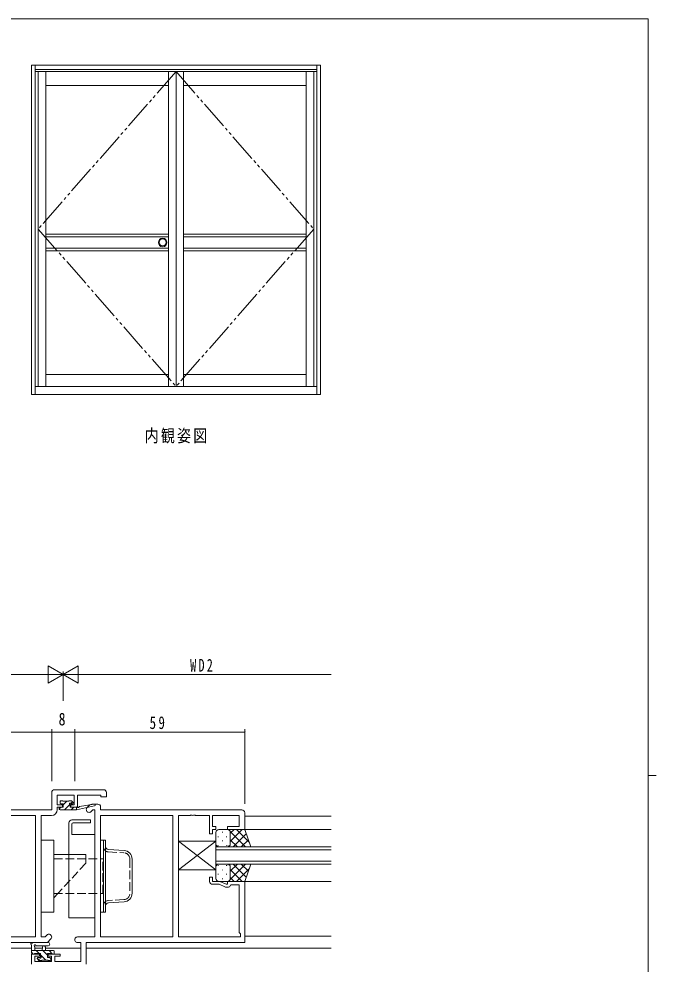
# Model space of a CAD drawing. Units: millimetres on the paper. Extents: x -398 to 398, y -282 to 282.
# Drawn here: x 158.6 to 379.7, y -48.6 to 279.3 of the extents above; entities that cross this region are included whole.
import ezdxf
from ezdxf.enums import TextEntityAlignment as Align

# ---------------------------------------------------------------- set-up
doc = ezdxf.new("R2010")
doc.units = ezdxf.units.MM
doc.linetypes.add('USER3', pattern=[15, 10, -1, 1, -1, 1, -1])
doc.linetypes.add('USER4', pattern=[4, 3, -1])
for name, color, linetype, lineweight in [('0-1_YKK_ZWAK', 7, 'Continuous', 18), ('0-3_YKK_11', 7, 'Continuous', 18), ('0-4_YKK_12', 2, 'Continuous', 18), ('0-5_YKK_13', 4, 'Continuous', 18), ('0-6_YKK_D', 6, 'Continuous', 18), ('0-7_YKK_A1', 4, 'Continuous', 18)]:
    doc.layers.add(name, color=color, linetype=linetype, lineweight=lineweight)
doc.layers.add('0-2_USER1', color=7, linetype='Continuous')
doc.styles.add('ＭＳ ゴシック', font='')
doc.styles.get('ＭＳ ゴシック').set_extended_font_data('MS Gothic')

msp = doc.modelspace()

# ---------------------------------------------------------------- linework, layer by layer
at = {"layer": '0-1_YKK_ZWAK'}
for p, q in [((376.929, 279.3), (-393.071, 279.3)), ((376.929, 279.3), (376.929, -245.7)), ((376.929, 16.8), (379.729, 16.8))]:
    msp.add_line(p, q, dxfattribs=at)
at = {"layer": '0-3_YKK_11'}
for p, q in [((169.954, 10.853), (169.954, 4.853)), ((187.954, 11.853), (170.954, 11.853)), ((171.884, 9.923), (177.754, 9.923)), ((171.884, 6.653), (171.884, 9.923)), ((177.754, 9.923), (177.754, 6.653)), ((178.954, 9.923), (187.024, 9.923)), ((178.954, 5.853), (178.954, 9.923)), ((187.024, 9.923), (187.024, 9.353)), ((188.954, 9.353), (188.954, 10.853)), ((173.654, 6.653), (171.884, 6.653)), ((173.654, 5.853), (173.654, 6.653)), ((176.654, 6.653), (176.654, 5.853)), ((177.754, 6.653), (176.654, 6.653)), ((183.161, 6.56), (182.237, 5.635)), ((185.954, 6.853), (183.869, 6.853)), ((187.024, 9.353), (188.954, 9.353)), ((169.954, 4.853), (111.954, 4.853)), ((171.884, 5.853), (173.654, 5.853)), ((171.884, 4.923), (171.884, 5.853)), ((176.654, 5.853), (178.954, 5.853)), ((183.602, 4.271), (184.254, 4.923)), ((184.254, 4.923), (184.954, 4.923)), ((184.954, 4.923), (184.954, -39.217)), ((186.954, 4.853), (186.954, 5.853)), ((235.954, 4.853), (186.954, 4.853)), ((236.954, -1.947), (236.954, 3.853)), ((164.324, 2.923), (135.884, 2.923)), ((164.324, -39.217), (164.324, 2.923)), ((166.254, 2.923), (169.884, 2.923)), ((166.254, -39.217), (166.254, 2.923)), ((186.884, 2.923), (186.884, -39.217)), ((212.024, 2.923), (186.884, 2.923)), ((186.884, 2.923), (186.884, -39.217)), ((212.024, -39.217), (212.024, 2.923)), ((213.954, 2.923), (217.996, 2.923)), ((213.954, -39.217), (213.954, 2.923)), ((217.996, 2.923), (218.179, 3.043)), ((218.179, 3.043), (218.729, 3.043)), ((218.729, 3.043), (218.913, 2.923)), ((218.913, 2.923), (218.996, 2.923)), ((218.996, 2.923), (219.179, 3.043)), ((219.179, 3.043), (219.729, 3.043)), ((219.729, 3.043), (219.913, 2.923)), ((219.913, 2.923), (224.754, 2.923)), ((224.754, 2.923), (224.754, -3.447)), ((225.754, 2.923), (235.024, 2.923)), ((225.754, -0.947), (225.754, 2.923)), ((235.024, 2.923), (235.024, -0.947)), ((226.954, -0.947), (225.754, -0.947)), ((225.754, -1.947), (226.954, -1.947)), ((225.754, -3.447), (225.754, -1.947)), ((226.954, -1.947), (226.954, -0.947)), ((230.954, -0.947), (230.954, -1.947)), ((235.024, -0.947), (230.954, -0.947)), ((230.954, -1.947), (236.954, -1.947)), ((213.954, -5.947), (226.954, -5.947)), ((213.954, -5.947), (213.954, -15.947)), ((226.954, -15.947), (213.954, -5.947)), ((213.954, -15.947), (226.954, -5.947)), ((224.754, -3.447), (225.754, -3.447)), ((226.954, -5.947), (226.954, -15.947)), ((213.954, -15.947), (226.954, -15.947)), ((224.754, -18.447), (224.754, -19.947)), ((225.754, -18.447), (224.754, -18.447)), ((225.754, -19.947), (225.754, -18.447)), ((228.31, -19.947), (225.754, -19.947)), ((225.754, -20.947), (228.088, -20.947)), ((228.088, -20.947), (230.032, -21.854)), ((230.454, -20.947), (228.31, -19.947)), ((230.954, -20.947), (230.454, -20.947)), ((230.454, -21.947), (231.115, -21.947)), ((230.954, -19.947), (230.954, -20.947)), ((236.954, -19.947), (230.954, -19.947)), ((231.981, -21.447), (232.154, -21.147)), ((232.154, -21.147), (235.024, -21.147)), ((235.024, -21.147), (235.024, -37.717)), ((236.954, -41.147), (236.954, -19.947)), ((135.884, -39.217), (164.324, -39.217)), ((167.655, -39.217), (166.254, -39.217)), ((168.307, -38.565), (167.655, -39.217)), ((184.954, -39.217), (178.919, -39.217)), ((186.884, -39.217), (212.024, -39.217)), ((235.454, -39.217), (213.954, -39.217)), ((235.024, -37.717), (235.454, -38.147)), ((235.454, -38.147), (235.454, -39.217)), ((110.954, -41.147), (168.454, -41.147)), ((168.454, -41.147), (169.672, -39.93)), ((178.919, -41.147), (180.024, -41.147)), ((180.024, -41.147), (180.024, -47.717)), ((181.954, -48.647), (181.954, -41.147)), ((181.954, -41.147), (236.954, -41.147)), ((162.954, -45.147), (162.954, -48.647)), ((165.754, -45.147), (162.954, -45.147)), ((165.754, -45.947), (165.754, -45.147)), ((168.754, -45.147), (168.754, -45.947)), ((172.954, -45.147), (168.754, -45.147)), ((172.954, -45.947), (172.954, -45.147)), ((164.154, -45.947), (165.754, -45.947)), ((164.154, -47.717), (164.154, -45.947)), ((169.854, -47.717), (164.154, -47.717)), ((168.754, -45.947), (169.854, -45.947)), ((169.854, -45.947), (169.854, -47.717)), ((171.054, -45.947), (172.954, -45.947)), ((171.054, -47.717), (171.054, -45.947)), ((180.024, -47.717), (171.054, -47.717))]:
    msp.add_line(p, q, dxfattribs=at)
for centre, radius, start, end in [((170.954, 10.853), 1, 90.00001, 179.99999), ((187.954, 10.853), 1, 0.00001, 89.99999), ((183.869, 5.853), 1, 89.99998, 134.99997), ((185.954, 5.853), 1, 0.00001, 89.99999), ((169.884, 4.923), 2, 270.00001, 359.99999), ((182.919, 4.953), 0.965, 134.99999, 315.00001), ((235.954, 3.853), 1, 0.00001, 89.99999), ((225.754, -19.947), 1, 180.00001, 269.99999), ((230.454, -20.947), 1, 245.00003, 270.00001), ((231.115, -20.947), 1, 270, 330.00002), ((168.989, -39.248), 0.965, 314.99999, 135.00001), ((178.919, -40.182), 0.965, 89.99999, 270.00001)]:
    msp.add_arc(centre, radius, start, end, dxfattribs=at)
at = {"layer": '0-4_YKK_12'}
for p, q in [((236.954, 2.653), (266.954, 2.653)), ((266.954, -1.947), (236.954, -1.947)), ((226.954, -13.947), (226.954, -7.947)), ((226.954, -7.947), (266.954, -7.947)), ((266.954, -8.947), (226.954, -8.947)), ((226.954, -12.947), (266.954, -12.947)), ((266.954, -13.947), (226.954, -13.947)), ((266.954, -19.947), (236.954, -19.947)), ((236.954, -38.947), (266.954, -38.947)), ((162.953, -43.147), (80.954, -43.147)), ((166.724, -43.147), (164.153, -43.147)), ((180.024, -43.147), (167.782, -43.147)), ((266.954, -43.147), (181.954, -43.147))]:
    msp.add_line(p, q, dxfattribs=at)
at = {"layer": '0-5_YKK_13'}
for p, q in [((172.854, 7.744), (173.163, 8.053)), ((172.854, 7.253), (172.854, 7.753)), ((173.154, 8.053), (173.654, 8.053)), ((173.954, 6.953), (173.154, 6.953)), ((173.854, 7.853), (175.854, 7.853)), ((173.954, 6.599), (175.208, 7.853)), ((173.954, 5.853), (173.954, 6.953)), ((174.453, 4.853), (176.284, 6.684)), ((176.054, 8.053), (176.654, 8.053)), ((176.623, 7.023), (177.216, 7.616)), ((177.154, 6.953), (176.815, 6.953)), ((176.867, 7.965), (177.367, 7.465)), ((179.665, 6.033), (184.704, 6.849)), ((172.554, 5.199), (173.208, 5.853)), ((172.554, 5.153), (172.554, 5.553)), ((172.854, 5.853), (173.954, 5.853)), ((172.854, 4.853), (178.552, 4.853)), ((176.354, 6.492), (176.354, 5.853)), ((176.354, 5.853), (178.552, 5.853)), ((176.698, 4.853), (177.698, 5.853)), ((178.552, 4.853), (184.818, 6.26)), ((178.552, 5.853), (178.639, 5.867)), ((178.552, 4.853), (178.552, 5.853)), ((175.955, -32.647), (175.955, 0.353)), ((176.955, 1.353), (183.455, 1.353)), ((183.455, 0.353), (177.455, 0.353)), ((183.455, 1.353), (183.455, 0.353)), ((176.955, -0.147), (176.955, -3.647)), ((226.954, -6.947), (226.954, -2.947)), ((230.954, -1.947), (227.954, -1.947)), ((229.205, -2.951), (229.205, -2.751)), ((236.954, -1.947), (230.954, -1.947)), ((231.217, -1.947), (231.268, -1.998)), ((231.904, -2.634), (237.217, -7.947)), ((231.954, -3.276), (233.283, -1.947)), ((231.954, -6.104), (236.112, -1.947)), ((231.954, -6.947), (231.954, -2.947)), ((231.954, -2.947), (231.954, -6.947)), ((234.046, -1.947), (238.57, -6.472)), ((236.874, -1.947), (236.999, -2.072)), ((239.097, -7.947), (236.954, -1.947)), ((166.254, -5.647), (170.754, -5.647)), ((166.254, -5.647), (166.254, -30.647)), ((170.754, -5.647), (170.754, -30.647)), ((176.955, -3.647), (184.955, -3.647)), ((186.884, -5.647), (186.884, -30.647)), ((187.884, -5.647), (188.684, -5.647)), ((187.884, -30.647), (187.884, -5.647)), ((188.684, -30.647), (188.684, -5.647)), ((227.79, -4.566), (227.79, -4.366)), ((229.205, -5.981), (229.205, -5.781)), ((230.62, -4.566), (230.62, -4.366)), ((231.954, -5.513), (234.389, -7.947)), ((232.94, -7.947), (237.477, -3.41)), ((235.768, -7.947), (238.221, -5.494)), ((189.625, -8.902), (195.063, -9.225)), ((227.79, -7.534), (227.79, -7.396)), ((230.954, -7.947), (227.954, -7.947)), ((230.62, -7.547), (230.62, -7.396)), ((239.097, -7.947), (230.954, -7.947)), ((231.143, -7.529), (231.16, -7.547)), ((181.754, -10.647), (170.754, -10.647)), ((181.754, -12.147), (181.754, -10.647)), ((197.884, -12.22), (197.884, -24.074)), ((226.954, -14.947), (226.954, -18.947)), ((227.79, -14.361), (227.79, -14.499)), ((230.954, -13.947), (227.954, -13.947)), ((229.205, -15.914), (229.205, -16.114)), ((230.62, -14.347), (230.62, -14.499)), ((239.097, -13.947), (230.954, -13.947)), ((231.143, -14.365), (231.16, -14.347)), ((231.904, -19.26), (237.217, -13.947)), ((231.954, -16.382), (234.389, -13.947)), ((231.954, -14.947), (231.954, -18.947)), ((231.954, -18.947), (231.954, -15.347)), ((231.954, -15.79), (236.112, -19.947)), ((232.94, -13.947), (237.477, -18.484)), ((234.046, -19.947), (238.57, -15.423)), ((235.768, -13.947), (238.221, -16.4)), ((239.097, -13.947), (236.954, -19.947)), ((227.79, -17.329), (227.79, -17.529)), ((229.205, -18.944), (229.205, -19.144)), ((230.62, -17.329), (230.62, -17.529)), ((231.954, -18.619), (233.283, -19.947)), ((230.954, -19.947), (227.954, -19.947)), ((236.954, -19.947), (230.954, -19.947)), ((231.217, -19.947), (231.268, -19.897)), ((236.874, -19.947), (236.999, -19.822)), ((172.13, -24.147), (170.754, -25.647)), ((195.063, -27.069), (189.625, -27.392)), ((166.254, -30.647), (170.754, -30.647)), ((186.884, -30.647), (187.884, -30.647)), ((187.884, -30.647), (188.684, -30.647)), ((162.953, -44.847), (162.953, -42.167)), ((168.681, -41.147), (163.519, -41.147)), ((168.681, -42.347), (164.72, -42.35)), ((162.953, -43.947), (170.553, -43.947)), ((162.953, -44.547), (163.553, -45.147)), ((163.853, -45.147), (163.253, -45.147)), ((166.053, -44.947), (164.053, -44.947)), ((164.153, -42.767), (164.153, -43.947)), ((164.598, -43.947), (165.598, -44.947)), ((166.053, -45.886), (166.053, -44.947)), ((166.053, -45.402), (167.898, -47.247)), ((166.653, -43.947), (166.755, -42.803)), ((166.843, -43.947), (168.453, -45.557)), ((167.853, -43.947), (167.751, -42.803)), ((168.453, -44.947), (168.453, -46.347)), ((169.753, -44.947), (168.453, -44.947)), ((169.088, -43.947), (170.288, -45.147)), ((170.553, -45.147), (169.953, -45.147)), ((170.853, -44.247), (170.853, -44.847)), ((164.966, -46.56), (165.853, -47.447)), ((165.541, -47.359), (165.041, -46.859)), ((165.253, -46.347), (165.592, -46.347)), ((166.353, -47.447), (165.753, -47.447)), ((168.653, -47.247), (166.553, -47.247)), ((168.453, -46.347), (169.353, -46.347)), ((169.353, -47.447), (168.853, -47.447)), ((169.243, -46.347), (169.653, -46.757)), ((169.653, -46.647), (169.653, -47.147))]:
    msp.add_line(p, q, dxfattribs=at)
at = {"layer": '0-5_YKK_13', "linetype": 'USER4'}
for p, q in [((189.577, -9.7), (195.015, -10.024)), ((170.754, -12.147), (187.754, -12.147)), ((181.754, -13.647), (181.754, -12.147)), ((187.754, -24.147), (187.754, -12.147)), ((197.084, -12.22), (197.084, -24.074)), ((181.754, -13.647), (172.13, -24.147)), ((170.754, -24.147), (187.754, -24.147)), ((195.015, -26.27), (189.577, -26.594))]:
    msp.add_line(p, q, dxfattribs=at)
at = {"layer": '0-5_YKK_13'}
for points in [[(184.955, -3.647), (184.955, -32.647), (175.955, -32.647)], [(186.884, -5.647), (187.884, -5.647), (187.884, -30.647)]]:
    msp.add_lwpolyline(points, dxfattribs=at)
for centre, radius, start, end in [((173.154, 7.753), 0.3, 90, 180), ((173.154, 7.253), 0.3, 180, 270), ((173.654, 7.853), 0.2, 0, 90), ((176.054, 7.853), 0.2, 90, 180), ((176.354, 6.953), 0.25, 33.05573, 236.94427), ((176.054, 6.492), 0.3, 0, 56.94427), ((176.815, 7.253), 0.3, 213.05573, 270), ((176.654, 7.753), 0.3, 45, 90), ((177.154, 7.253), 0.3, 270, 45), ((184.752, 6.553), 0.3, 282.65862, 99.19754), ((172.854, 5.553), 0.3, 90, 180), ((172.854, 5.153), 0.3, 180, 270), ((178.687, 5.571), 0.3, 39.19754, 99.19754), ((179.152, 5.95), 0.3, 219.19754, 339.19754), ((179.713, 5.737), 0.3, 99.19754, 159.19754), ((176.955, 0.353), 1, 90, 180), ((177.455, -0.147), 0.5, 90, 180), ((227.954, -2.947), 1, 90, 180), ((230.954, -2.947), 1, 0, 90), ((230.954, -2.947), 1, 0, 89.9999), ((189.684, -7.903), 1, 180, 266.59356), ((194.884, -12.22), 3, 0, 86.59356), ((227.954, -6.947), 1, 180, 270), ((230.954, -6.947), 1, 270, 0), ((227.954, -14.947), 1, 90, 180), ((230.954, -14.947), 1, 0, 90), ((227.954, -18.947), 1, 180, 270), ((230.954, -18.947), 1, 270, 0), ((230.954, -18.947), 1, 270.0001, 0), ((194.884, -24.074), 3, 273.40644, 0), ((189.684, -28.391), 1, 93.40644, 180), ((162.953, -41.647), 0.3, 79.47122, 240), ((162.653, -42.167), 0.3, 0, 60), ((163.063, -41.057), 0.3, 259.47122, 319.47122), ((163.519, -41.447), 0.3, 90, 139.47122), ((164.153, -42.247), 0.3, 19.18976, 240), ((163.853, -42.767), 0.3, 0, 60), ((164.72, -42.05), 0.3, 199.18976, 270.04023), ((167.253, -42.847), 0.5, 5.09207, 174.90793), ((168.68, -41.747), 0.6, 270.04023, 90.04023), ((163.253, -44.847), 0.3, 180, 270), ((163.853, -44.947), 0.2, 270, 0), ((166.353, -45.886), 0.3, 180, 236.94427), ((169.953, -44.947), 0.2, 180, 270), ((170.553, -44.247), 0.3, 0, 90), ((170.553, -44.847), 0.3, 270, 0), ((165.253, -46.647), 0.3, 90, 225), ((165.753, -47.147), 0.3, 225, 270), ((165.592, -46.647), 0.3, 33.05573, 90), ((166.053, -46.347), 0.25, 213.05573, 56.94427), ((166.353, -47.247), 0.2, 270, 0), ((168.853, -47.247), 0.2, 180, 270), ((169.353, -46.647), 0.3, 0, 90), ((169.353, -47.147), 0.3, 270, 0)]:
    msp.add_arc(centre, radius, start, end, dxfattribs=at)
at = {"layer": '0-5_YKK_13', "linetype": 'USER4'}
for centre, radius, start, end in [((189.684, -7.903), 1.8, 180, 266.59356), ((194.884, -12.22), 2.2, 0, 86.59356), ((194.884, -24.074), 2.2, 273.40644, 0), ((189.684, -28.391), 1.8, 93.40644, 180)]:
    msp.add_arc(centre, radius, start, end, dxfattribs=at)
at = {"layer": '0-6_YKK_D'}
for p, q in [((168.758, 54.853), (168.758, 48.853)), ((173.954, 51.853), (168.758, 54.853)), ((173.954, 51.853), (179.151, 54.853)), ((173.954, 42.655), (173.954, 52.853)), ((173.954, 42.655), (173.954, 52.853)), ((179.151, 48.853), (179.151, 54.853)), ((167.954, 51.853), (80.954, 51.853)), ((173.954, 51.853), (163.562, 51.853)), ((173.954, 51.853), (168.758, 48.853)), ((173.954, 51.853), (184.347, 51.853)), ((173.954, 51.853), (179.151, 48.853)), ((179.954, 51.853), (266.954, 51.853)), ((169.954, 14.853), (169.954, 32.853)), ((169.954, 14.853), (169.954, 32.853)), ((177.954, 14.853), (177.954, 32.853)), ((177.954, 14.853), (177.954, 32.853)), ((236.954, 6.927), (236.954, 32.853)), ((169.954, 31.853), (110.954, 31.853)), ((169.954, 31.853), (177.954, 31.853)), ((177.954, 31.853), (236.954, 31.853))]:
    msp.add_line(p, q, dxfattribs=at)
for centre, start, end in [((169.954, 31.853), 0, 180), ((169.954, 31.853), 0, 180), ((169.954, 31.853), 180, 0), ((169.954, 31.853), 180, 0), ((177.954, 31.853), 0, 180), ((177.954, 31.853), 0, 180), ((177.954, 31.853), 180, 0), ((177.954, 31.853), 180, 0), ((236.954, 31.853), 0, 180), ((236.954, 31.853), 180, 0)]:
    msp.add_arc(centre, 0.106, start, end, dxfattribs=at)
at = {"layer": '0-7_YKK_A1'}
for p, q in [((162.954, 263.252), (263.254, 263.252)), ((162.954, 263.252), (162.954, 149.002)), ((164.204, 263.252), (164.204, 149.002)), ((262.004, 263.252), (262.004, 149.002)), ((263.254, 263.252), (263.254, 149.002)), ((164.204, 261.752), (262.004, 261.752)), ((164.204, 261.002), (262.004, 261.002)), ((165.304, 261.002), (165.304, 151.752)), ((167.904, 261.002), (167.904, 151.752)), ((210.504, 261.002), (210.504, 151.752)), ((213.104, 261.002), (213.104, 151.752)), ((215.704, 261.002), (215.704, 151.752)), ((258.304, 261.002), (258.304, 151.752)), ((260.904, 261.002), (260.904, 151.752)), ((167.904, 256.177), (210.504, 256.177)), ((258.304, 256.177), (215.704, 256.177)), ((210.504, 204.627), (167.904, 204.627)), ((210.504, 203.727), (167.904, 203.727)), ((215.704, 204.627), (258.304, 204.627)), ((215.704, 203.727), (258.304, 203.727)), ((210.504, 199.777), (167.904, 199.777)), ((210.504, 198.877), (167.904, 198.877)), ((215.704, 199.777), (258.304, 199.777)), ((215.704, 198.877), (258.304, 198.877)), ((167.904, 155.902), (210.504, 155.902)), ((258.304, 155.902), (215.704, 155.902)), ((164.204, 151.752), (262.004, 151.752)), ((162.954, 149.002), (263.254, 149.002))]:
    msp.add_line(p, q, dxfattribs=at)
at = {"layer": '0-7_YKK_A1', "linetype": 'USER3'}
for p, q in [((213.104, 261.002), (165.304, 206.377)), ((213.104, 261.002), (260.904, 206.377)), ((165.304, 206.377), (213.104, 151.752)), ((260.904, 206.377), (213.104, 151.752))]:
    msp.add_line(p, q, dxfattribs=at)
at = {"layer": '0-7_YKK_A1'}
for radius in [1.5, 1.2]:
    msp.add_circle((208.469, 201.752), radius, dxfattribs=at)

# ---------------------------------------------------------------- texts
at = {"layer": '0-2_USER1', "insert": (202.243, 132), "char_height": 4.399, "attachment_point": 7, "style": 'ＭＳ ゴシック'}
msp.add_mtext('\\T1.17;\\W0.8;内観姿図', dxfattribs=at)
at = {"layer": '0-6_YKK_D', "color": 7, "style": 'ＭＳ ゴシック', "width": 0.8}
msp.add_text('8', height=4.399, dxfattribs=at).set_placement((172.354, 32.853), align=Align.BOTTOM_LEFT)
at = {"layer": '0-6_YKK_D', "color": 7, "char_height": 4.399, "attachment_point": 7, "style": 'ＭＳ ゴシック'}
for s, insert in [('\\T1.38;\\W0.7;WD2', (218.014, 52.853)), ('\\T1.37;\\W0.75;59', (203.934, 32.853))]:
    msp.add_mtext(s, dxfattribs=dict(at, insert=insert))

doc.saveas('drawing.dxf')
